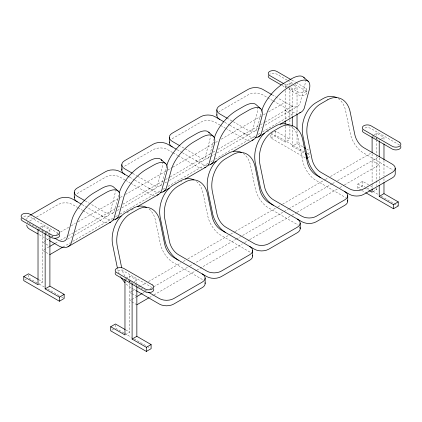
<?xml version="1.0" encoding="UTF-8"?>
<svg xmlns="http://www.w3.org/2000/svg" width="422" height="422" viewBox="0 0 422 422"><rect width="100%" height="100%" fill="white"/><g stroke="black" fill="none" stroke-linecap="round" stroke-linejoin="round"><path stroke-width="0.32" stroke-dasharray="2.11 1.58" d="M118.672 195.212L114.715 209.966A13.14 7.585 60 0 1 105.743 212.735L89.775 203.515M166.69 165.93L162.243 182.526A13.14 7.585 60 0 1 153.27 185.3L137.303 176.079M214.212 138.49L209.766 155.09A13.14 7.585 60 0 1 200.793 157.86L180.263 146.007M261.904 110.437L257.293 127.65A13.14 7.585 60 0 1 248.315 130.419L227.785 118.566M29.704 220.97L35.981 217.346M36.55 217.013L58.22 204.506A10.081 5.818 0 0 1 72.478 204.506L77.532 207.424M40.132 227.294L42.775 225.77L49.901 229.885L49.901 232.517M285.151 87.808L285.151 85.835L289.903 83.092L293.19 84.991M45.676 232.322L49.901 229.885M287.894 87.417L292.277 89.949L297.03 87.206L297.03 113.37M49.047 238.609L42.775 242.233L45.518 243.816M51.901 236.964L53.04 236.304M56.464 234.331L59.882 232.353M60.451 232.026L69.008 227.083M71.292 225.77L75.28 223.465M78.133 221.819L119.764 197.781M120.333 197.454L123.187 195.808M125.466 194.489L167.096 170.456M167.671 170.124L172.229 167.492M172.804 167.159L215.004 142.794M215.573 142.467L218.427 140.821M221.276 139.176L261.197 116.124M263.476 114.81L265.76 113.492M268.608 111.846L285.151 102.298M49.047 246.844L42.775 250.462L45.518 252.045M55.319 243.22L58.173 241.574M60.451 240.255L67.868 235.977M68.438 235.645L74.71 232.026M75.28 231.694L116.055 208.151M118.055 207.002L120.903 205.356M122.902 204.201L164.817 180.004M165.387 179.672L169.665 177.203M170.235 176.876L211.011 153.334M213.01 152.178L215.858 150.533M217.852 149.383L259.773 125.181M260.342 124.854L264.62 122.38M265.19 122.053L292.277 106.413L277.402 97.825M67.494 239.258L72.056 236.626M74.341 235.307L107.415 216.212M112.168 213.469L115.021 211.818M117.3 210.504L119.584 209.185M121.863 207.867L154.943 188.771M159.695 186.028L162.544 184.382M164.828 183.064L167.107 181.75M169.391 180.431L202.465 161.336M207.218 158.593L210.072 156.942M210.641 156.615L214.629 154.31M216.913 152.991L249.988 133.895M254.74 131.152L257.594 129.507M258.164 129.174L262.157 126.874M265.005 125.223L297.515 106.46M63.02 247.007L70.432 242.724M72.716 241.41L112.637 218.359M115.486 216.713L117.77 215.399M120.048 214.081L160.539 190.702M162.823 189.388L165.102 188.07M167.956 186.424L207.872 163.377M210.726 161.726L212.435 160.74M215.289 159.094L255.21 136.048M258.058 134.402L260.342 133.083M262.621 131.764L292.277 114.647L285.151 110.527M126.864 212.751L129.148 211.433M131.427 210.119L133.141 209.127M180.663 181.692L181.803 181.033M267.158 131.754L268.867 130.767M305.401 157.891L270.892 137.968L270.892 133.853L275.645 131.11L289.903 139.339L289.903 126.257M24.819 280.034L26.407 279.121M270.892 137.968L275.645 135.225L304.499 151.883M38.022 284.76L42.775 282.017L42.775 232.353M270.892 133.853L285.151 142.082L289.903 139.339M292.277 126.479L292.277 146.197L297.03 143.454L303.302 147.078M307.591 153.819L309.706 152.6M308.118 157.633L310.761 156.108M126.025 278.103L129.723 275.967L136.849 280.081L136.849 283.373M372.098 136.032L373.681 135.119M374.208 134.813L376.851 133.289L383.978 137.403L383.978 140.02M134.212 281.606L136.849 280.081M380.808 139.234L379.225 140.151L373.196 136.665M381.34 138.928L383.978 137.403M132.571 290.784L129.723 292.43L131.369 293.38M133.146 290.457L135.995 288.806M139.418 286.833L146.26 282.882M148.544 281.564L181.049 262.795M183.327 261.482L185.611 260.163M187.89 258.844L230.095 234.479M230.665 234.152L234.658 231.847M235.228 231.52L277.428 207.155M277.998 206.822L281.991 204.517M282.561 204.19L324.761 179.825M325.33 179.498L328.184 177.847M330.463 176.533L372.098 152.495M131.432 299.673L129.723 300.664L131.369 301.614M132.002 299.346L135.995 297.041M142.267 293.417L147.114 290.621M149.683 289.139L153.102 287.16M153.677 286.833L189.32 266.256M189.889 265.923L235.798 239.422M236.367 239.089L240.645 236.621M242.639 235.471L288.263 209.127M288.833 208.8L331.892 183.939M332.462 183.612L335.601 181.803M337.595 180.648L378.086 157.269M149.399 297.536L153.392 295.231M153.961 294.899L196.161 270.534M196.731 270.207L242.355 243.863M244.639 242.55L249.196 239.912M249.771 239.585L291.402 215.547M291.971 215.22L296.534 212.588M297.104 212.255L337.595 188.882M339.874 187.563L343.867 185.258M344.436 184.926L379.225 164.844L372.098 160.729M361.232 190.127L357.84 188.165L357.84 184.05L362.593 181.307L370.004 185.585M111.767 330.236L114.409 328.712M357.84 188.165L362.593 185.422L364.856 186.73M125.498 334.657L129.723 332.214L129.723 282.55M373.153 191.672L376.851 189.536L376.851 186.266M291.66 79.99L295.653 82.295M296.223 82.622L305.349 87.892A5.043 2.912 0 0 1 305.349 92.007A5.043 2.912 0 0 1 298.217 92.007L290.805 87.729M287.097 80.101L276.832 74.172A5.043 2.912 0 0 0 269.705 74.172M287.667 80.428L292.799 83.392M295.083 84.711L305.349 90.635A5.043 2.912 0 0 1 305.349 94.75A5.043 2.912 0 0 1 298.217 94.75L287.382 88.499M399.423 144.952L370.906 128.488A5.043 2.912 0 0 0 363.78 128.488M293.738 85.307L297.03 87.206M284.533 84.105L288.521 86.41M285.151 85.835L287.345 87.101M282.249 85.534L286.812 88.166M272.269 94.86L276.832 97.498M272.686 100.589L262.574 94.755A10.081 5.818 0 0 0 248.315 94.755L219.804 111.213A10.081 5.818 0 0 0 218.934 111.788M273.245 100.911L292.62 112.009A19.871 11.473 60 0 0 297.03 113.133M306.725 149.05L309.004 150.369M370.574 185.917L373.428 187.563M375.707 188.882L376.851 189.536M307.327 153.518L310.154 155.148M367.119 188.038L370.511 189.995M372.774 191.303L378.434 194.568M381.261 196.204L398.236 205.999M292.277 146.197L304.257 153.112M357.84 184.05L364.112 187.674M364.682 188.001L368.675 190.306M361.802 190.454L365.194 192.411M224.747 122.301L229.352 124.959M229.879 125.265L249.845 136.702A19.871 11.473 60 0 0 254.255 137.825M220.105 125.107L215.051 122.19A10.081 5.818 0 0 0 200.793 122.19L172.276 138.653A10.081 5.818 0 0 0 171.411 139.223M220.669 125.434L225.158 128.03M225.723 128.351L245.098 139.45A19.871 11.473 60 0 0 249.502 140.568M177.219 149.736L181.782 152.374M182.351 152.701L202.323 164.142A19.871 11.473 60 0 0 206.733 165.266M172.582 152.548L167.529 149.631A10.081 5.818 0 0 0 153.27 149.631L124.754 166.089A10.081 5.818 0 0 0 123.883 166.664M173.141 152.869L177.636 155.465M178.2 155.792L197.57 166.885A19.871 11.473 60 0 0 201.98 168.009M132.74 173.442L136.728 175.747M129.696 177.177L134.301 179.835M134.829 180.141L154.8 191.583A19.871 11.473 60 0 0 159.205 192.701M125.054 179.983L120.001 177.066A10.081 5.818 0 0 0 105.743 177.066L77.231 193.529A10.081 5.818 0 0 0 76.361 194.104M125.619 180.31L130.113 182.905M130.672 183.227L150.047 194.326A19.871 11.473 60 0 0 154.452 195.444M85.212 200.883L89.206 203.188M82.174 204.612L107.272 219.018A19.871 11.473 60 0 0 111.682 220.142M78.091 207.745L82.585 210.341M83.15 210.668L102.52 221.761A19.871 11.473 60 0 0 106.93 222.885M58.22 233.313L29.704 216.85A5.043 2.912 0 0 0 22.577 216.85M152.295 287.63L123.783 271.167A5.043 2.912 0 0 0 116.651 271.167M53.088 237.211L29.704 223.713A10.081 5.818 0 0 1 27.52 221.824M124.97 278.71L147.447 291.692M39.251 234.711L45.434 238.277M45.993 238.604L48.799 240.223M131.901 288.205L135.837 290.473M46.067 244.132L49.901 246.348M131.917 293.696L136.301 296.228M46.067 252.361L49.901 254.577M131.917 301.93L136.301 304.462M38.782 279.712L42.775 282.017M125.73 329.909L129.723 332.214M29.081 278.23L38.703 283.779M39.267 284.106L44.357 287.05M47.755 289.007L60.768 296.518M61.332 296.845L64.16 298.481M123.952 333L115.464 328.1L115.464 324.571M124.516 333.327L131.305 337.247M134.133 338.882L146.582 346.066M147.146 346.393L149.979 348.023M130.778 287.556L129.38 286.659A19.871 11.473 60 0 1 124.97 282.687M383.978 160.297L383.978 175.995M383.978 178.612L383.978 181.882M379.225 157.881L379.225 178.648M379.225 181.281L379.225 184.567M376.851 133.289L376.851 136.559M376.851 137.213L376.851 139.176M376.851 139.83L376.851 154.22M376.851 154.874L376.851 185.611M372.098 153.761L372.098 183.079M372.098 183.739L372.098 188.339M362.593 181.307L362.593 185.422M306.826 89.949L306.826 92.692M297.03 130.372L297.03 143.454M292.277 89.949L292.277 115.96M289.903 83.092L289.903 87.016M289.903 87.67L289.903 119.062M289.903 119.716L289.903 125.603M285.151 90.445L285.151 120.391M285.151 126.305L285.151 142.082M275.645 131.11L275.645 135.225M136.849 284.032L136.849 286.01M129.723 275.967L129.723 279.258M129.723 279.918L129.723 281.896M49.901 233.176L49.901 235.154M42.775 225.77L42.775 229.062M42.775 229.721L42.775 231.694M28.517 274.959L28.517 277.903M291.09 105.727A13.14 7.585 60 0 0 300.063 102.957L304.679 85.745A25.204 10.292 -48.4 0 0 305.18 80.475M243.568 133.167A13.14 7.585 60 0 0 252.541 130.393L257.151 113.18A25.204 10.292 -48.4 0 0 257.652 107.911M196.04 160.603A13.14 7.585 60 0 0 205.013 157.833L209.628 140.621A25.204 10.292 -48.4 0 0 210.13 135.351M148.518 188.043A13.14 7.585 60 0 0 157.49 185.274L162.101 168.056A25.204 10.292 -48.4 0 0 162.607 162.792M100.99 215.478A13.14 7.585 60 0 0 109.968 212.709L114.578 195.497A25.204 10.292 -48.4 0 0 115.079 190.227M26.755 219.593A10.081 5.818 0 0 1 29.704 215.478M27.52 222.853A10.081 5.818 0 0 1 28.105 222.172M338.138 98.484A25.204 17.824 -75 0 1 345.602 110.791L350.687 135.288A19.871 11.473 60 0 0 362.25 152.21L392.296 169.644A10.081 5.818 0 0 1 393.167 170.219M290.616 125.92A25.204 17.824 -75 0 1 298.08 138.231L303.16 162.723A19.871 11.473 60 0 0 314.728 179.651L344.769 197.085A10.081 5.818 0 0 1 345.639 197.654M243.088 153.36A25.204 17.824 -75 0 1 250.552 165.667L255.637 190.164A19.871 11.473 60 0 0 267.2 207.086L297.246 224.52A10.081 5.818 0 0 1 298.117 225.095M196.541 181.513A25.204 17.824 -75 0 1 203.029 193.107L208.115 217.599A19.871 11.473 60 0 0 219.677 234.526L249.724 251.96A10.081 5.818 0 0 1 250.589 252.53M130.91 282.139A13.14 7.585 60 0 1 128.9 280.725M124.991 276.262A13.14 7.585 60 0 1 121.937 269.009M121.193 277.523A19.871 11.473 60 0 1 120.397 276.109M119.226 273.683A19.871 11.473 60 0 1 117.817 269.732M149.013 208.948A25.204 17.824 -75 0 1 155.507 220.542L160.587 245.04A19.871 11.473 60 0 0 172.155 261.962L202.196 279.396A10.081 5.818 0 0 1 203.066 279.971"/><path stroke-width="0.63" d="M30.273 215.151L58.22 199.015A10.081 5.818 0 0 1 72.478 199.015L81.161 204.032M49.901 246.348L55.034 243.383M49.901 254.577L63.02 247.007M67.937 246.775L110.706 222.083M115.459 219.334L121.161 216.043M137.704 206.495L158.234 194.642M162.987 191.899L169.259 188.275M185.226 179.06L205.757 167.207M210.509 164.459L216.212 161.167M233.319 151.292L253.279 139.766M258.032 137.023L264.309 133.399M280.277 124.184L300.807 112.326M45.149 233.282L45.149 288.875L49.901 286.132L64.16 294.366L64.16 298.481L59.407 301.224L23.764 280.646L23.764 276.531L28.517 273.788L38.212 279.385M45.149 288.875L59.407 297.109L64.16 294.366M307.591 157.939L306.536 158.545L306.536 154.431L305.396 153.772M136.849 296.545L141.982 293.585M136.849 304.779L148.829 297.863M132.097 283.478L132.097 339.077L136.849 336.334L151.108 344.563L151.108 348.677L146.355 351.421L110.712 330.843L110.712 326.728L115.464 323.985L125.16 329.582M379.225 185.221L379.225 196.399L383.978 193.656L398.236 201.885L398.236 205.999L393.483 208.748L365.758 192.738M132.097 339.077L146.355 347.306L151.108 344.563M379.225 196.399L393.483 204.628L398.236 201.885M291.09 79.663L276.832 71.429A5.043 2.912 0 0 0 269.705 71.429A5.043 2.912 0 0 0 269.705 75.543L283.964 83.778M281.11 84.875L269.705 78.292A5.043 2.912 0 0 1 268.397 75.48M271.699 94.533L262.574 89.264A10.081 5.818 0 0 0 248.315 89.264L219.804 105.727A10.081 5.818 0 0 0 219.804 113.961L227.215 118.239M303.872 147.405L305.586 148.396M369.245 190.633L372.098 192.284L372.098 188.993M223.734 121.715L215.051 116.704A10.081 5.818 0 0 0 200.793 116.704L172.276 133.167A10.081 5.818 0 0 0 172.276 141.396L179.693 145.68M176.211 149.156L167.529 144.139A10.081 5.818 0 0 0 153.27 144.139L124.754 160.603A10.081 5.818 0 0 0 124.754 168.837L132.17 173.115M129.127 176.844L120.001 171.58A10.081 5.818 0 0 0 105.743 171.58L77.231 188.043A10.081 5.818 0 0 0 77.231 196.272L84.643 200.555M54.797 238.198L58.22 240.176A13.14 7.585 60 0 0 67.193 237.401L71.809 220.189A25.204 10.292 -48.4 0 1 94.238 192.685L101.37 188.571A25.204 10.292 -48.4 0 1 113.703 187.141L118.292 191.213M148.591 292.346L159.426 298.602A10.081 5.818 0 0 0 173.685 298.602L202.196 282.139A10.081 5.818 0 0 0 202.196 273.91M38.128 234.062L29.704 229.199A10.081 5.818 0 0 1 26.755 225.084M49.363 240.551L59.75 246.459A19.871 11.473 60 0 0 71.313 242.887L76.398 224.261A25.204 10.292 -48.4 0 1 98.832 196.757L105.959 192.638A25.204 10.292 -48.4 0 1 119.168 199.564L114.088 218.19A19.871 11.473 60 0 1 109.546 222.563M136.396 290.795L159.426 304.093A10.081 5.818 0 0 0 173.685 304.093L202.196 287.63A10.081 5.818 0 0 0 205.066 282.756M23.764 276.531L38.022 284.76L38.022 229.167M110.712 326.728L124.97 334.962L124.97 279.364M320.878 177.799L319.48 176.908A19.871 11.473 60 0 1 307.912 159.98L302.832 135.488A25.204 17.824 -75 0 1 316.041 102.657L323.168 98.542A25.204 17.824 -75 0 1 336.598 97.598M273.356 205.24L271.953 204.343A19.871 11.473 60 0 1 260.39 187.421L255.305 162.924A25.204 17.824 -75 0 1 268.513 130.092L275.645 125.978A25.204 17.824 -75 0 1 289.075 125.033M225.828 232.68L224.43 231.783A19.871 11.473 60 0 1 212.862 214.856L207.782 190.364A25.204 17.824 -75 0 1 220.991 157.533L228.117 153.418A25.204 17.824 -75 0 1 241.548 152.474M178.306 260.116L176.902 259.219A19.871 11.473 60 0 1 165.34 242.297L160.26 217.799A25.204 17.824 -75 0 1 173.468 184.968L180.595 180.853A25.204 17.824 -75 0 1 194.025 179.909M303.803 77.39L308.392 81.462M260.87 108.897L256.275 104.825A25.204 10.292 -48.4 0 0 243.942 106.254L236.816 110.369A25.204 10.292 -48.4 0 0 214.381 137.873M208.753 132.265L213.342 136.338M161.23 159.706L165.82 163.773M121.673 267.722L117.321 246.469A25.204 17.824 -75 0 1 130.535 213.637L137.662 209.523A25.204 17.824 -75 0 1 160.096 221.772L164.707 244.317A13.14 7.585 60 0 0 173.685 257.446L206.949 276.653A10.081 5.818 0 0 0 221.207 276.653L249.724 260.189A10.081 5.818 0 0 0 252.588 255.315M117.379 267.944L112.732 245.24A25.204 17.824 -75 0 1 125.941 212.408L133.072 208.294A25.204 17.824 -75 0 1 146.503 207.35M395.245 168.272L395.245 173.758A10.081 5.818 0 0 1 392.296 177.878L363.78 194.342A10.081 5.818 0 0 1 349.522 194.342L316.257 175.135A13.14 7.585 60 0 1 307.285 162.001L302.669 139.46A25.204 17.824 -75 0 0 280.234 127.207L273.108 131.326A25.204 17.824 -75 0 0 259.899 164.153L264.51 186.693A13.14 7.585 60 0 0 273.482 199.828L301.999 216.291A10.081 5.818 0 0 0 316.257 216.291L344.769 199.828A10.081 5.818 0 0 0 344.769 191.593M393.483 204.628L393.483 208.748M383.978 143.944L383.978 159.643M383.978 182.536L383.978 193.656M379.225 141.465L379.225 156.609M372.098 136.691L372.098 152.495M347.723 195.713L347.723 201.199M300.2 223.148L300.2 228.634M297.03 114.024L297.03 129.069M292.277 116.614L292.277 125.819M285.151 121.045L285.151 124.332M252.672 250.589L252.672 256.075M216.85 109.841L216.85 115.333M205.15 278.024L205.15 283.515M169.327 137.282L169.327 142.768M146.355 347.306L146.355 351.421M136.849 286.67L136.849 336.334M121.8 164.717L121.8 170.208M74.277 192.158L74.277 197.644M59.407 297.109L59.407 301.224M49.901 236.468L49.901 286.132M261.904 110.437A25.204 10.292 -48.4 0 1 284.338 82.934L291.465 78.819A25.204 10.292 -48.4 0 1 304.362 78.107M255.605 137.772A19.871 11.473 60 0 0 261.413 133.136L266.493 114.51A25.204 10.292 -48.4 0 1 288.928 87.006L296.059 82.886A25.204 10.292 -48.4 0 1 309.268 89.812L304.183 108.438A19.871 11.473 60 0 1 299.641 112.811M219.804 119.447A10.081 5.818 0 0 1 216.934 114.573M208.083 165.208A19.871 11.473 60 0 0 213.885 160.571L218.971 141.945A25.204 10.292 -48.4 0 1 241.405 114.441L248.532 110.327A25.204 10.292 -48.4 0 1 261.74 117.253L256.66 135.879A19.871 11.473 60 0 1 252.119 140.246M172.276 146.882A10.081 5.818 0 0 1 169.412 142.008M166.854 165.313A25.204 10.292 -48.4 0 1 189.288 137.809L196.42 133.695A25.204 10.292 -48.4 0 1 209.317 132.983M160.555 192.648A19.871 11.473 60 0 0 166.363 188.012L171.448 169.386A25.204 10.292 -48.4 0 1 193.883 141.882L201.009 137.762A25.204 10.292 -48.4 0 1 214.218 144.688L209.138 163.314A19.871 11.473 60 0 1 204.596 167.687M124.754 174.323A10.081 5.818 0 0 1 122.143 168.7M119.331 192.748A25.204 10.292 -48.4 0 1 141.766 165.245L148.892 161.13A25.204 10.292 -48.4 0 1 162.022 160.829M113.033 220.084A19.871 11.473 60 0 0 118.84 215.447L123.92 196.821A25.204 10.292 -48.4 0 1 146.355 169.317L153.487 165.202A25.204 10.292 -48.4 0 1 166.695 172.129L161.61 190.755A19.871 11.473 60 0 1 157.068 195.122M77.231 201.758A10.081 5.818 0 0 1 74.362 196.884M21.274 218.158A5.043 2.912 0 0 0 22.577 220.964L51.094 237.428A5.043 2.912 0 0 0 57.176 237.892A5.043 2.912 0 0 0 59.523 234.616M347.638 200.439A10.081 5.818 0 0 1 344.769 205.314L316.257 221.777A10.081 5.818 0 0 1 301.999 221.777L268.73 202.571A13.14 7.585 60 0 1 259.757 189.441L255.146 166.896A25.204 17.824 -75 0 0 232.712 154.647L225.58 158.762A25.204 17.824 -75 0 0 212.371 191.593L216.987 214.133A13.14 7.585 60 0 0 225.96 227.263L254.471 243.726A10.081 5.818 0 0 0 268.73 243.726L297.246 227.263A10.081 5.818 0 0 0 297.246 219.034M299.857 227.131A10.081 5.818 0 0 1 297.246 232.754L268.73 249.217A10.081 5.818 0 0 1 254.471 249.217L221.207 230.011A13.14 7.585 60 0 1 212.234 216.876L207.619 194.336A25.204 17.824 -75 0 0 185.184 182.082L178.058 186.202A25.204 17.824 -75 0 0 164.849 219.029L169.459 241.569A13.14 7.585 60 0 0 178.432 254.703L206.949 271.167A10.081 5.818 0 0 0 221.207 271.167L249.724 254.703A10.081 5.818 0 0 0 249.724 246.469M124.97 282.687A19.871 11.473 60 0 1 121.473 277.987M400.726 146.255A5.043 2.912 0 0 1 398.379 149.53A5.043 2.912 0 0 1 392.296 149.066L363.78 132.603A5.043 2.912 0 0 1 362.477 129.791M153.603 288.933A5.043 2.912 0 0 1 151.25 292.209A5.043 2.912 0 0 1 145.168 291.744L116.651 275.281A5.043 2.912 0 0 1 115.348 272.47M327.762 99.771L320.63 103.886A25.204 17.824 -75 0 0 307.422 136.717L312.032 159.258A13.14 7.585 60 0 0 321.01 172.387L349.522 188.85A10.081 5.818 0 0 0 363.78 188.85L392.296 172.387A10.081 5.818 0 0 0 392.296 164.158L363.78 147.695A13.14 7.585 60 0 1 354.807 134.565L350.191 112.02A25.204 17.824 -75 0 0 327.762 99.771M399.423 142.209L370.906 125.745A5.043 2.912 0 0 0 363.78 125.745A5.043 2.912 0 0 0 363.78 129.86L392.296 146.323A5.043 2.912 0 0 0 399.423 146.323A5.043 2.912 0 0 0 399.423 142.209M58.22 230.57L29.704 214.107A5.043 2.912 0 0 0 22.577 214.107A5.043 2.912 0 0 0 22.577 218.221L51.094 234.685A5.043 2.912 0 0 0 58.22 234.685A5.043 2.912 0 0 0 58.22 230.57M152.295 284.887L123.783 268.424A5.043 2.912 0 0 0 116.651 268.424A5.043 2.912 0 0 0 116.651 272.538L145.168 289.001A5.043 2.912 0 0 0 152.295 289.001A5.043 2.912 0 0 0 152.295 284.887"/></g></svg>
